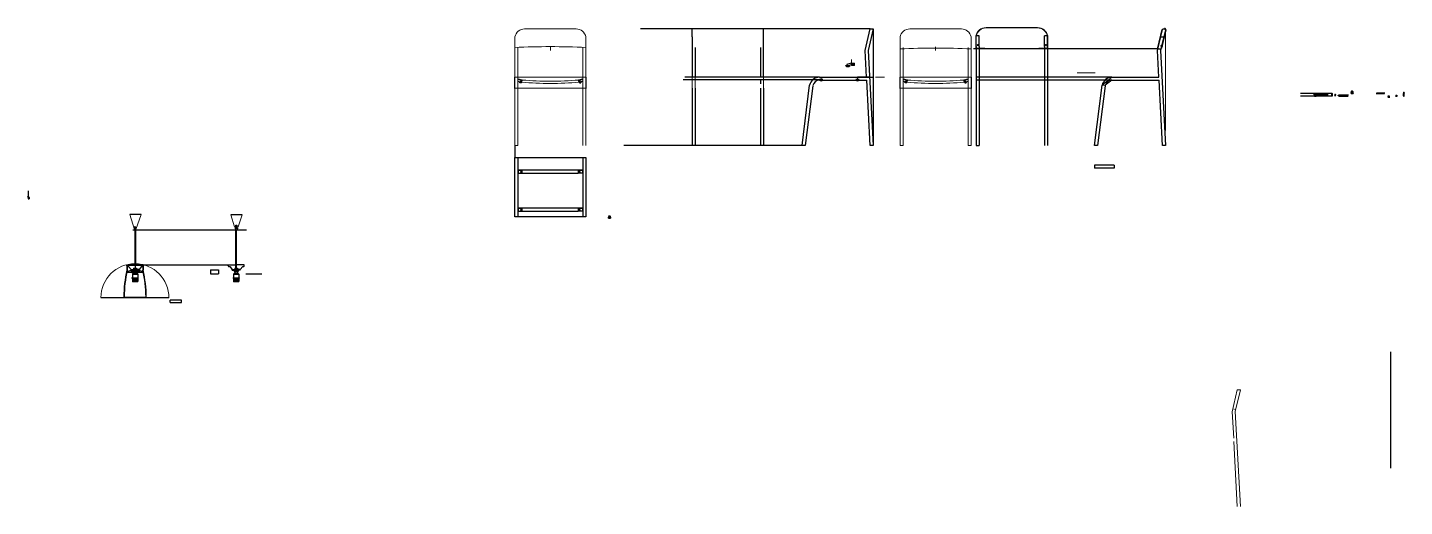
# Model space of a CAD drawing. Header units: millimetres. Extents: x -494 to 3469, y 484 to 2917.
# Drawn here: x -494 to 415, y 1185 to 1501 of the extents above; entities that cross this region are included whole.
import ezdxf

# ---------------------------------------------------------------- set-up
doc = ezdxf.new("R2010")
doc.units = ezdxf.units.MM
for name, color, linetype, lineweight in [('A-ANNO-DIMS', 40, 'Continuous', 18), ('A-FURN', 8, 'Continuous', 18), ('CONTORNO', 4, 'Continuous', 25)]:
    doc.layers.add(name, color=color, linetype=linetype, lineweight=lineweight)
for name, color, linetype in [('giunzioni', 3, 'Continuous'), ('Layer1', 250, 'Continuous'), ('sezione', 6, 'Continuous')]:
    doc.layers.add(name, color=color, linetype=linetype)
doc.layers.add('VITI', color=2, linetype='Continuous', transparency=0.2)

msp = doc.modelspace()

# ---------------------------------------------------------------- linework, layer by layer
for p, q in [((-53.31, 1488.14), (-53.31, 1468.37)), ((-10.31, 1488.14), (-10.31, 1468.37)), ((-10.31, 1486.07), (-10.31, 1468.37)), ((29.82, 1466.63), (-61.4, 1466.63)), ((28.77, 1468.37), (-60.2, 1468.37)), ((28.77, 1466.37), (29.01, 1466.37)), ((30.63, 1466.37), (53.06, 1466.37)), ((54.68, 1466.37), (59.9, 1466.37)), ((221.94, 1466.37), (253.07, 1466.37)), ((-55.31, 1461.06), (-55.31, 1423.37)), ((-53.31, 1461.06), (-53.31, 1423.37)), ((-10.31, 1461.06), (-10.31, 1423.37)), ((-8.31, 1461.06), (-8.31, 1423.37)), ((367.27, 1457.75), (346.41, 1457.75)), ((367.31, 1457.63), (346.45, 1457.63)), ((367.31, 1455.97), (346.45, 1455.97)), ((366.96, 1457.63), (366.96, 1457.75)), ((367.09, 1457.75), (367.68, 1457.75)), ((367.09, 1456.04), (367.09, 1457.63)), ((367.09, 1456.21), (367.53, 1456.26)), ((367.09, 1456.12), (367.54, 1456.17)), ((367.09, 1456.04), (367.54, 1456.04)), ((367.14, 1457.63), (367.14, 1457.75)), ((367.31, 1457.63), (367.68, 1457.63)), ((367.5, 1457.63), (367.5, 1457.75)), ((367.54, 1456.04), (367.54, 1457.63)), ((367.68, 1457.63), (367.68, 1457.75)), ((414.43, 1457.63), (414.43, 1457.75)), ((414.57, 1457.75), (414.43, 1457.75)), ((414.79, 1457.63), (414.43, 1457.63)), ((414.57, 1457.75), (415.16, 1457.75)), ((414.57, 1456.04), (414.57, 1457.63)), ((414.57, 1457.48), (415.01, 1457.53)), ((414.57, 1457.39), (415.01, 1457.44)), ((414.57, 1457.31), (415.01, 1457.36)), ((414.57, 1457.22), (415.01, 1457.27)), ((414.57, 1457.14), (415.01, 1457.19)), ((414.57, 1457.05), (415.01, 1457.1)), ((414.57, 1456.97), (415.01, 1457.02)), ((414.57, 1456.88), (415.01, 1456.94)), ((414.57, 1456.8), (415.01, 1456.85)), ((414.57, 1456.71), (415.01, 1456.77)), ((414.57, 1456.63), (415.01, 1456.68)), ((414.57, 1456.54), (415.01, 1456.6)), ((414.57, 1456.46), (415.01, 1456.51)), ((414.57, 1456.38), (415.01, 1456.43)), ((414.57, 1456.29), (415.01, 1456.34)), ((414.57, 1456.21), (415.01, 1456.26)), ((414.57, 1456.21), (414.57, 1456.12)), ((414.57, 1456.12), (415.01, 1456.17)), ((414.57, 1456.12), (414.57, 1455.87)), ((414.57, 1456.04), (415.01, 1456.09)), ((414.57, 1455.95), (415.01, 1456)), ((414.57, 1455.87), (415.01, 1455.87)), ((414.61, 1457.63), (414.61, 1457.75)), ((414.79, 1457.63), (415.16, 1457.63)), ((414.98, 1457.63), (414.98, 1457.75)), ((415.01, 1455.87), (415.01, 1457.63)), ((415.16, 1457.63), (415.16, 1457.75)), ((-419.42, 1377.82), (-426.96, 1377.82)), ((-352.6, 1377.58), (-360.14, 1377.58)), ((-446.01, 1322.82), (-401.01, 1322.82)), ((406.09, 1210.12), (406.09, 1287.12))]:
    msp.add_line(p, q)
for points in [[(-55.31, 1495.06), (-55.31, 1468.37)], [(-8.31, 1468.37), (-8.31, 1495.06)], [(28.77, 1468.37), (59.79, 1468.37), (58.89, 1485.98), (62.19, 1500.37), (64.21, 1500.37), (60.86, 1486.01), (64.21, 1423.37), (62.2, 1423.37), (59.9, 1466.37)], [(257.24, 1499.76), (254.75, 1489.09)], [(254.71, 1488.93), (254.03, 1486.01), (257.38, 1423.37), (255.37, 1423.37), (253.07, 1466.37)], [(24.3, 1462.82), (19.21, 1423.37), (17.21, 1423.37), (22.23, 1463.06)], [(217.47, 1462.82), (212.38, 1423.37), (210.38, 1423.37), (215.4, 1463.06)]]:
    msp.add_lwpolyline(points)
msp.add_lwpolyline([(221.94, 1468.37), (252.96, 1468.37), (252.05, 1485.98), (255.27, 1499.98, -0.349616), (255.75, 1500.37), (256.75, 1500.37)], format="xyb")
msp.add_lwpolyline([(-172.54, 1376.29), (-172.54, 1415.29), (-125.54, 1415.29), (-125.54, 1376.29)], close=True)
for centre, radius, start, end in [((256.75, 1499.87), 0.718, 346.8609, 90), ((256.75, 1499.87), 0.5, 346.8609, 90), ((28.85, 1461.59), 6.78, 90.65988, 167.50694), ((28.73, 1461.83), 4.55, 89.5688, 167.3272), ((222.02, 1461.59), 6.78, 90.65988, 167.50694), ((221.9, 1461.83), 4.55, 89.5688, 167.3272)]:
    msp.add_arc(centre, radius, start, end)
at = {"layer": 'A-ANNO-DIMS'}
for p, q in [((-166.07, 1500.37), (-149.04, 1500.37)), ((88.41, 1500.37), (105.43, 1500.37)), ((257.38, 1500.37), (257.38, 1433.29)), ((-170.54, 1488.14), (-170.54, 1468.37)), ((-149.04, 1485.98), (-149.04, 1488.58)), ((-127.54, 1488.14), (-127.54, 1468.37)), ((-127.54, 1486.07), (-127.54, 1468.37)), ((83.93, 1488.14), (83.93, 1468.37)), ((105.43, 1485.98), (105.43, 1488.58)), ((126.93, 1488.14), (126.93, 1468.37)), ((126.93, 1486.07), (126.93, 1468.37)), ((45.91, 1476.11), (48.91, 1477.6)), ((48.91, 1476.11), (45.91, 1476.11)), ((48.91, 1477.6), (46.8, 1477.03)), ((48.91, 1476.11), (46.8, 1475.55)), ((48.91, 1477.6), (48.91, 1476.11)), ((48.91, 1477.6), (49.91, 1477.6)), ((49.91, 1477.6), (49.91, 1480.18)), ((49.91, 1477.6), (51.91, 1477.6)), ((49.91, 1477.6), (49.91, 1476.11)), ((49.91, 1476.11), (51.91, 1477.6)), ((49.91, 1477.6), (51.91, 1476.11)), ((50.91, 1476.86), (49.91, 1476.86)), ((49.91, 1476.86), (50.01, 1476.86)), ((49.91, 1476.11), (51.91, 1476.11)), ((50.91, 1476.86), (50.91, 1477.6)), ((51.91, 1476.86), (50.91, 1476.86)), ((50.91, 1476.11), (50.91, 1476.86)), ((51.81, 1476.86), (51.91, 1476.86)), ((51.91, 1477.6), (51.91, 1476.11)), ((-172.74, 1468.17), (-172.74, 1461.26)), ((-125.54, 1468.37), (-172.54, 1468.37)), ((-170.54, 1468.37), (-172.54, 1468.37)), ((-172.54, 1468.37), (-172.54, 1461.06)), ((-170.54, 1461.06), (-170.54, 1468.37)), ((-168.99, 1464.92), (-168.65, 1466.65)), ((-168.55, 1464.84), (-168.99, 1464.92)), ((-168.53, 1464.92), (-168.96, 1465.06)), ((-168.52, 1465), (-168.95, 1465.14)), ((-168.5, 1465.09), (-168.93, 1465.22)), ((-168.48, 1465.17), (-168.91, 1465.31)), ((-168.47, 1465.25), (-168.9, 1465.39)), ((-168.45, 1465.33), (-168.88, 1465.47)), ((-168.43, 1465.42), (-168.86, 1465.56)), ((-168.42, 1465.5), (-168.85, 1465.64)), ((-168.4, 1465.58), (-168.83, 1465.72)), ((-168.38, 1465.67), (-168.81, 1465.8)), ((-168.37, 1465.75), (-168.8, 1465.89)), ((-168.79, 1466.68), (-168.76, 1466.8)), ((-168.43, 1466.61), (-168.79, 1466.68)), ((-168.35, 1465.83), (-168.78, 1465.97)), ((-168.34, 1465.92), (-168.77, 1466.05)), ((-168.18, 1466.69), (-168.76, 1466.8)), ((-168.32, 1466), (-168.75, 1466.14)), ((-168.3, 1466.08), (-168.73, 1466.22)), ((-168.29, 1466.16), (-168.72, 1466.3)), ((-168.27, 1466.25), (-168.7, 1466.39)), ((-168.25, 1466.33), (-168.68, 1466.47)), ((-168.24, 1466.41), (-168.67, 1466.55)), ((-168.61, 1466.64), (-168.59, 1466.77)), ((-168.5, 1465.09), (-168.55, 1464.84)), ((-168.52, 1465.01), (-168.21, 1466.56)), ((-168.48, 1465.17), (-168.5, 1465.09)), ((-168.43, 1466.61), (-168.08, 1466.54)), ((-168.25, 1466.57), (-168.23, 1466.7)), ((-168.18, 1466.69), (-168.05, 1466.66)), ((-168.08, 1466.54), (-168.05, 1466.66)), ((-129.91, 1466.69), (-130.03, 1466.66)), ((-130.01, 1466.54), (-130.03, 1466.66)), ((-129.66, 1466.61), (-130.01, 1466.54)), ((-129.91, 1466.69), (-129.32, 1466.8)), ((-129.57, 1465.01), (-129.88, 1466.56)), ((-129.83, 1466.57), (-129.86, 1466.7)), ((-129.85, 1466.41), (-129.42, 1466.55)), ((-129.83, 1466.33), (-129.4, 1466.47)), ((-129.82, 1466.25), (-129.39, 1466.39)), ((-129.8, 1466.16), (-129.37, 1466.3)), ((-129.79, 1466.08), (-129.36, 1466.22)), ((-129.77, 1466), (-129.34, 1466.14)), ((-129.75, 1465.92), (-129.32, 1466.05)), ((-129.74, 1465.83), (-129.31, 1465.97)), ((-129.72, 1465.75), (-129.29, 1465.89)), ((-129.7, 1465.67), (-129.27, 1465.8)), ((-129.69, 1465.58), (-129.26, 1465.72)), ((-129.67, 1465.5), (-129.24, 1465.64)), ((-129.66, 1466.61), (-129.3, 1466.68)), ((-129.65, 1465.42), (-129.22, 1465.56)), ((-129.64, 1465.33), (-129.21, 1465.47)), ((-129.62, 1465.25), (-129.19, 1465.39)), ((-129.6, 1465.17), (-129.17, 1465.31)), ((-129.6, 1465.17), (-129.59, 1465.09)), ((-129.59, 1465.09), (-129.16, 1465.22)), ((-129.59, 1465.09), (-129.54, 1464.84)), ((-129.57, 1465), (-129.14, 1465.14)), ((-129.55, 1464.92), (-129.12, 1465.06)), ((-129.54, 1464.84), (-129.1, 1464.92)), ((-129.48, 1466.64), (-129.5, 1466.77)), ((-129.1, 1464.92), (-129.44, 1466.65)), ((-129.3, 1466.68), (-129.32, 1466.8)), ((-125.54, 1468.37), (-127.54, 1468.37)), ((-127.54, 1468.37), (-127.54, 1461.06)), ((-125.54, 1461.06), (-125.54, 1468.37)), ((-125.34, 1468.17), (-125.34, 1461.26)), ((-55.31, 1468.37), (-55.31, 1461.06)), ((-53.31, 1461.06), (-53.31, 1468.37)), ((-8.31, 1461.06), (-8.31, 1468.37)), ((28.92, 1466.63), (28.92, 1467.37)), ((28.92, 1466.63), (30.72, 1466.63)), ((29.82, 1468.37), (29.82, 1466.89)), ((30.72, 1466.63), (30.72, 1467.37)), ((52.97, 1466.63), (52.97, 1467.37)), ((59.79, 1468.37), (53.87, 1468.37)), ((53.87, 1468.37), (53.87, 1466.89)), ((53.87, 1466.8), (53.87, 1465.89)), ((54.77, 1466.63), (54.77, 1467.37)), ((71.69, 1468.37), (65.69, 1468.37)), ((81.73, 1468.17), (81.73, 1461.26)), ((128.93, 1468.37), (81.93, 1468.37)), ((83.93, 1468.37), (81.93, 1468.37)), ((81.93, 1468.37), (81.93, 1461.06)), ((83.93, 1461.06), (83.93, 1468.37)), ((85.49, 1464.92), (85.83, 1466.65)), ((85.93, 1464.84), (85.49, 1464.92)), ((85.94, 1464.92), (85.51, 1465.06)), ((85.96, 1465), (85.53, 1465.14)), ((85.98, 1465.09), (85.55, 1465.22)), ((85.99, 1465.17), (85.56, 1465.31)), ((86.01, 1465.25), (85.58, 1465.39)), ((86.03, 1465.33), (85.6, 1465.47)), ((86.04, 1465.42), (85.61, 1465.56)), ((86.06, 1465.5), (85.63, 1465.64)), ((86.08, 1465.58), (85.65, 1465.72)), ((86.09, 1465.67), (85.66, 1465.8)), ((86.11, 1465.75), (85.68, 1465.89)), ((85.69, 1466.68), (85.71, 1466.8)), ((86.05, 1466.61), (85.69, 1466.68)), ((86.13, 1465.83), (85.7, 1465.97)), ((86.3, 1466.69), (85.71, 1466.8)), ((86.14, 1465.92), (85.71, 1466.05)), ((86.16, 1466), (85.73, 1466.14)), ((86.18, 1466.08), (85.75, 1466.22)), ((86.19, 1466.16), (85.76, 1466.3)), ((86.21, 1466.25), (85.78, 1466.39)), ((86.22, 1466.33), (85.8, 1466.47)), ((86.24, 1466.41), (85.81, 1466.55)), ((85.87, 1466.64), (85.89, 1466.77)), ((85.98, 1465.09), (85.93, 1464.84)), ((85.96, 1465.01), (86.27, 1466.56)), ((85.99, 1465.17), (85.98, 1465.09)), ((86.05, 1466.61), (86.4, 1466.54)), ((86.22, 1466.57), (86.25, 1466.7)), ((86.3, 1466.69), (86.42, 1466.66)), ((86.4, 1466.54), (86.42, 1466.66)), ((124.57, 1466.69), (124.44, 1466.66)), ((124.47, 1466.54), (124.44, 1466.66)), ((124.82, 1466.61), (124.47, 1466.54)), ((124.57, 1466.69), (125.15, 1466.8)), ((124.91, 1465.01), (124.6, 1466.56)), ((124.64, 1466.57), (124.62, 1466.7)), ((124.63, 1466.41), (125.06, 1466.55)), ((124.64, 1466.33), (125.07, 1466.47)), ((124.66, 1466.25), (125.09, 1466.39)), ((124.68, 1466.16), (125.11, 1466.3)), ((124.69, 1466.08), (125.12, 1466.22)), ((124.71, 1466), (125.14, 1466.14)), ((124.73, 1465.92), (125.16, 1466.05)), ((124.74, 1465.83), (125.17, 1465.97)), ((124.76, 1465.75), (125.19, 1465.89)), ((124.78, 1465.67), (125.2, 1465.8)), ((124.79, 1465.58), (125.22, 1465.72)), ((124.81, 1465.5), (125.24, 1465.64)), ((124.82, 1466.61), (125.18, 1466.68)), ((124.82, 1465.42), (125.25, 1465.56)), ((124.84, 1465.33), (125.27, 1465.47)), ((124.86, 1465.25), (125.29, 1465.39)), ((124.87, 1465.17), (125.3, 1465.31)), ((124.87, 1465.17), (124.89, 1465.09)), ((124.89, 1465.09), (125.32, 1465.22)), ((124.89, 1465.09), (124.94, 1464.84)), ((124.91, 1465), (125.34, 1465.14)), ((124.92, 1464.92), (125.35, 1465.06)), ((124.94, 1464.84), (125.38, 1464.92)), ((125, 1466.64), (124.98, 1466.77)), ((125.38, 1464.92), (125.04, 1466.65)), ((125.18, 1466.68), (125.15, 1466.8)), ((128.93, 1468.37), (126.93, 1468.37)), ((126.93, 1468.37), (126.93, 1461.06)), ((128.93, 1461.06), (128.93, 1468.37)), ((129.13, 1468.17), (129.13, 1461.26)), ((198.88, 1471.35), (210.88, 1471.35)), ((215.4, 1463.06), (221.94, 1468.37)), ((217.53, 1463.06), (221.87, 1466.37)), ((-172.54, 1461.06), (-172.54, 1423.37)), ((-125.54, 1461.06), (-172.54, 1461.06)), ((-172.54, 1461.06), (-170.54, 1461.06)), ((-170.54, 1461.06), (-170.54, 1423.37)), ((-127.54, 1461.06), (-127.54, 1423.37)), ((-127.54, 1461.06), (-125.54, 1461.06)), ((-125.54, 1461.06), (-125.54, 1423.37)), ((81.93, 1461.06), (81.93, 1423.37)), ((128.93, 1461.06), (81.93, 1461.06)), ((81.93, 1461.06), (83.93, 1461.06)), ((83.93, 1461.06), (83.93, 1423.37)), ((126.93, 1461.06), (126.93, 1423.37)), ((126.93, 1461.06), (128.93, 1461.06)), ((128.93, 1461.06), (128.93, 1423.37)), ((215.4, 1463.06), (217.53, 1463.06)), ((366.65, 1456.22), (366.73, 1456.27)), ((366.65, 1456.22), (366.75, 1456.21)), ((366.96, 1456.31), (366.73, 1456.27)), ((366.95, 1456.24), (366.75, 1456.21)), ((367.05, 1456.29), (366.95, 1456.24)), ((367.05, 1456.29), (366.96, 1456.31)), ((-170.54, 1423.37), (-172.54, 1423.37)), ((83.93, 1423.37), (81.93, 1423.37)), ((126.93, 1423.37), (128.93, 1423.37))]:
    msp.add_line(p, q, dxfattribs=at)
for points in [[(172.79, 1500.99), (138.74, 1500.99)], [(-172.54, 1495.06), (-172.54, 1468.37)], [(-132.01, 1500.37), (-166.07, 1500.37)], [(-125.54, 1468.37), (-125.54, 1495.06)], [(81.93, 1495.06), (81.93, 1468.37)], [(122.46, 1500.37), (88.41, 1500.37)], [(128.93, 1468.37), (128.93, 1495.06)], [(132.04, 1495.68), (132.04, 1488.67)], [(132.27, 1495.68), (132.27, 1488.67)], [(179.27, 1488.67), (179.27, 1495.68)]]:
    msp.add_lwpolyline(points, dxfattribs=at)
for points in [[(415.16, 1458.15), (414.98, 1458.47), (414.61, 1458.47), (414.43, 1458.15), (414.61, 1457.84), (414.98, 1457.84)], [(-168.78, 1405.9), (-168.6, 1406.22), (-168.23, 1406.22), (-168.05, 1405.9), (-168.23, 1405.59), (-168.6, 1405.59)], [(-129.31, 1405.9), (-129.49, 1406.22), (-129.85, 1406.22), (-130.03, 1405.9), (-129.85, 1405.59), (-129.49, 1405.59)], [(-168.78, 1380.9), (-168.6, 1381.22), (-168.23, 1381.22), (-168.05, 1380.9), (-168.23, 1380.59), (-168.6, 1380.59)], [(-129.31, 1380.9), (-129.49, 1381.22), (-129.85, 1381.22), (-130.03, 1380.9), (-129.85, 1380.59), (-129.49, 1380.59)]]:
    msp.add_lwpolyline(points, close=True, dxfattribs=at)
for centre, radius, start, end in [((138.9, 1494.2), 7.02, 91.34286, 167.40237), ((138.9, 1494.2), 6.79, 91.34286, 167.40237), ((172.63, 1494.2), 6.79, 12.59763, 88.65714), ((172.63, 1494.2), 7.02, 12.59763, 88.65714), ((-165.91, 1493.58), 6.79, 91.34286, 167.40237), ((-132.17, 1493.58), 6.79, 12.59763, 88.65714), ((88.56, 1493.58), 6.79, 91.34286, 167.40237), ((122.3, 1493.58), 6.79, 12.59763, 88.65714), ((-149.04, 963.28), 525.31, 87.43597, 92.56403), ((105.43, 962.32), 525.31, 87.43597, 92.56403), ((155.77, 2022.42), 535.22, 267.45978, 272.54022), ((47.41, 1476.86), 1.67, 206.31164, 26.31164), ((-172.46, 1468.09), 0.293, 106.16635, 163.83365), ((-166.2, 1477.81), 11.3, 248.46622, 262.62815), ((-167.16, 1473.43), 8.36, 247.64043, 257.77725), ((-167.16, 1473.43), 8.36, 260.91254, 264.00171), ((-149.04, 1674.85), 210.6, 264.82603, 270), ((-149.04, 1674.85), 210.55, 264.82603, 270), ((-149.04, 1667.7), 201.95, 264.71495, 270), ((-149.04, 1667.7), 202, 264.71495, 270), ((-149.04, 1667.7), 201.95, 270, 275.28505), ((-149.04, 1667.7), 202, 270, 275.28505), ((-149.04, 1674.85), 210.55, 270, 275.17397), ((-149.04, 1674.85), 210.6, 270, 275.17397), ((-131.89, 1477.81), 11.3, 277.37185, 291.53378), ((-130.93, 1473.43), 8.36, 275.99829, 279.08746), ((-130.93, 1473.43), 8.36, 282.22275, 292.35957), ((-125.63, 1468.09), 0.293, 16.16635, 73.83365), ((29.82, 1466.46), 0.916, 10.85581, 169.18212), ((29.82, 1466.8), 0.916, 190.90855, 349.1336), ((29.82, 1466.46), 0.816, 12.16216, 167.83784), ((29.82, 1466.8), 0.816, 192.16216, 347.83784), ((53.87, 1466.46), 0.916, 10.85581, 169.18212), ((53.87, 1466.8), 0.916, 190.90855, 349.1336), ((53.87, 1466.46), 0.816, 12.16216, 167.83784), ((53.87, 1466.8), 0.816, 192.16216, 347.83784), ((82.02, 1468.09), 0.293, 106.16635, 163.83365), ((88.28, 1477.81), 11.3, 248.46622, 262.62815), ((87.32, 1473.43), 8.36, 247.64043, 257.77725), ((87.32, 1473.43), 8.36, 260.91254, 264.00171), ((105.43, 1674.85), 210.6, 264.82603, 270), ((105.43, 1674.85), 210.55, 264.82603, 270), ((105.43, 1667.7), 201.95, 264.71495, 270), ((105.43, 1667.7), 202, 264.71495, 270), ((105.43, 1667.7), 201.95, 270, 275.28505), ((105.43, 1667.7), 202, 270, 275.28505), ((105.43, 1674.85), 210.55, 270, 275.17397), ((105.43, 1674.85), 210.6, 270, 275.17397), ((122.59, 1477.81), 11.3, 277.37185, 291.53378), ((123.55, 1473.43), 8.36, 275.99829, 279.08746), ((123.55, 1473.43), 8.36, 282.22275, 292.35957), ((128.85, 1468.09), 0.293, 16.16635, 73.83365), ((-172.46, 1461.34), 0.293, 196.16635, 253.83365), ((-125.63, 1461.34), 0.293, 286.16635, 343.83365), ((82.02, 1461.34), 0.293, 196.16635, 253.83365), ((128.85, 1461.34), 0.293, 286.16635, 343.83365)]:
    msp.add_arc(centre, radius, start, end, dxfattribs=at)
at = {"layer": 'A-FURN'}
for p, q in [((28.77, 1466.37), (29.01, 1466.37)), ((30.63, 1466.37), (53.06, 1466.37)), ((54.68, 1466.37), (59.9, 1466.37)), ((221.94, 1466.37), (253.07, 1466.37)), ((-426.96, 1377.82), (-423.86, 1367.84)), ((-422.82, 1367.84), (-419.42, 1377.82)), ((-360.14, 1377.58), (-357.66, 1369.6)), ((-355.32, 1369.6), (-352.6, 1377.58)), ((301.43, 1247.49), (304.73, 1261.88)), ((306.76, 1261.88), (303.4, 1247.51)), ((304.73, 1261.88), (306.76, 1261.88)), ((301.43, 1247.49), (302.34, 1229.88)), ((301.83, 1249.26), (303.72, 1248.86)), ((303.4, 1247.51), (306.76, 1184.88)), ((302.44, 1227.88), (304.74, 1184.88))]:
    msp.add_line(p, q, dxfattribs=at)
msp.add_arc((-423.51, 1322.74), 22.5, 359.78822, 179.78822, dxfattribs=at)
at = {"layer": 'CONTORNO'}
for p, q in [((138.73, 1501.21), (172.8, 1501.21)), ((62.19, 1500.37), (64.21, 1500.37)), ((134.27, 1495.68), (132.27, 1495.68)), ((134.27, 1488.67), (134.27, 1495.68)), ((179.27, 1495.68), (177.27, 1495.68)), ((177.27, 1488.67), (177.27, 1495.68)), ((179.27, 1487.72), (179.27, 1495.68)), ((179.49, 1487.72), (179.49, 1495.68)), ((252.26, 1487.82), (255.05, 1500.03)), ((254.14, 1495.06), (256.14, 1495.06)), ((257.45, 1499.71), (254.62, 1487.59)), ((255.75, 1500.37), (256.75, 1500.37)), ((252.74, 1487.2), (130.37, 1487.2)), ((132.04, 1488.67), (132.04, 1487.72)), ((132.27, 1488.67), (132.27, 1423.37)), ((133.24, 1489.7), (133.09, 1489.7)), ((133.09, 1489.7), (133.09, 1489.65)), ((133.17, 1489.65), (133.09, 1489.65)), ((133.24, 1489.65), (133.17, 1489.65)), ((133.24, 1489.85), (133.24, 1489.7)), ((133.24, 1489.85), (133.29, 1489.85)), ((133.24, 1489.57), (133.24, 1489.65)), ((133.24, 1489.65), (133.24, 1489.5)), ((133.24, 1489.5), (133.29, 1489.5)), ((133.29, 1489.85), (133.29, 1489.7)), ((133.29, 1489.7), (133.44, 1489.7)), ((133.29, 1489.65), (133.29, 1489.5)), ((133.29, 1489.65), (133.44, 1489.65)), ((133.44, 1489.7), (133.44, 1489.65)), ((134.27, 1488.67), (134.27, 1423.37)), ((177.27, 1488.67), (177.27, 1423.37)), ((178.24, 1489.7), (178.09, 1489.7)), ((178.09, 1489.7), (178.09, 1489.65)), ((178.17, 1489.65), (178.09, 1489.65)), ((178.24, 1489.65), (178.17, 1489.65)), ((178.24, 1489.85), (178.24, 1489.7)), ((178.24, 1489.85), (178.29, 1489.85)), ((178.24, 1489.57), (178.24, 1489.65)), ((178.24, 1489.65), (178.24, 1489.5)), ((178.24, 1489.5), (178.29, 1489.5)), ((178.29, 1489.85), (178.29, 1489.7)), ((178.29, 1489.7), (178.44, 1489.7)), ((178.29, 1489.65), (178.29, 1489.5)), ((178.29, 1489.65), (178.44, 1489.65)), ((178.44, 1489.7), (178.44, 1489.65)), ((179.27, 1487.72), (179.27, 1423.37)), ((252.74, 1487.2), (254.14, 1487.2)), ((254.35, 1489.18), (254.19, 1489.14)), ((254.31, 1489.02), (254.19, 1489.14)), ((254.92, 1488.88), (254.31, 1489.02)), ((254.96, 1489.04), (254.35, 1489.18)), ((254.96, 1489.04), (254.35, 1489.18)), ((254.44, 1489.19), (254.44, 1488.97)), ((254.51, 1489.17), (254.51, 1488.95)), ((254.57, 1489.16), (254.57, 1488.94)), ((254.64, 1489.14), (254.64, 1488.92)), ((254.71, 1489.13), (254.71, 1488.9)), ((254.77, 1489.11), (254.77, 1488.89)), ((254.84, 1489.1), (254.84, 1488.87)), ((254.92, 1488.88), (254.87, 1488.66)), ((254.87, 1488.66), (254.98, 1488.64)), ((254.94, 1488.96), (254.92, 1488.88)), ((254.94, 1488.96), (254.96, 1489.04)), ((254.96, 1489.04), (255.01, 1489.26)), ((255.01, 1489.26), (255.07, 1489.25)), ((255.12, 1489.23), (255.07, 1489.25)), ((255.26, 1488.94), (255.23, 1488.83)), ((-168.07, 1465.22), (-167.72, 1466.51)), ((-168.03, 1465.16), (-167.66, 1466.55)), ((-130.06, 1465.16), (-130.43, 1466.55)), ((-130.02, 1465.22), (-130.36, 1466.51)), ((29.82, 1468.37), (61.8, 1468.37)), ((29.82, 1468.37), (64.21, 1468.37)), ((86.41, 1465.22), (86.75, 1466.51)), ((86.45, 1465.16), (86.82, 1466.55)), ((124.42, 1465.16), (124.05, 1466.55)), ((124.46, 1465.22), (124.11, 1466.51)), ((221.94, 1468.37), (132.27, 1468.37)), ((221.87, 1466.37), (132.27, 1466.37)), ((364.73, 1457.02), (354.99, 1457.02)), ((364.73, 1456.65), (355.33, 1456.65)), ((364.71, 1456.88), (355.34, 1456.88)), ((364.77, 1455.96), (355.46, 1455.96)), ((364.7, 1456.79), (355.67, 1456.79)), ((364.71, 1457.57), (355.7, 1457.57)), ((369.12, 1456.63), (369.12, 1456.77)), ((369.35, 1456.63), (369.12, 1456.63)), ((369.35, 1456.63), (369.35, 1455.94)), ((369.43, 1456.63), (369.35, 1456.63)), ((369.35, 1455.94), (369.43, 1455.94)), ((369.37, 1457.02), (369.74, 1457.02)), ((369.43, 1455.94), (369.43, 1456.63)), ((369.43, 1456.63), (369.51, 1456.63)), ((369.51, 1456.63), (369.74, 1456.63)), ((369.74, 1456.63), (369.74, 1456.82)), ((379.87, 1457.62), (379.87, 1458.15)), ((379.87, 1458.15), (380.53, 1458.15)), ((379.87, 1457.62), (381.18, 1457.62)), ((379.95, 1458.99), (380.53, 1458.99)), ((379.95, 1458.71), (380.53, 1458.71)), ((379.95, 1458.55), (380.53, 1458.55)), ((380.05, 1459.15), (380.05, 1459.07)), ((380.05, 1459.15), (381.01, 1459.15)), ((380.05, 1458.99), (380.05, 1459.07)), ((380.05, 1458.83), (380.05, 1458.71)), ((380.05, 1458.83), (380.53, 1458.83)), ((380.05, 1458.15), (380.05, 1458.39)), ((380.05, 1458.39), (380.53, 1458.39)), ((380.53, 1457.62), (380.53, 1459.62)), ((380.53, 1458.99), (381.1, 1458.99)), ((381.01, 1458.83), (380.53, 1458.83)), ((380.53, 1458.71), (381.1, 1458.71)), ((380.53, 1458.55), (381.1, 1458.55)), ((380.53, 1458.39), (381.01, 1458.39)), ((380.53, 1458.15), (381.18, 1458.15)), ((381.01, 1459.15), (381.01, 1459.07)), ((381.01, 1458.99), (381.01, 1459.07)), ((381.01, 1458.83), (381.01, 1458.71)), ((381.01, 1458.39), (381.01, 1458.15)), ((381.18, 1458.15), (381.18, 1457.62)), ((404.09, 1455.72), (404.09, 1455.68)), ((404.09, 1455.62), (404.09, 1455.68)), ((404.32, 1455.62), (404.09, 1455.62)), ((404.29, 1455.48), (404.51, 1455.54)), ((404.29, 1455.41), (404.51, 1455.47)), ((404.29, 1455.35), (404.51, 1455.4)), ((404.32, 1455.62), (404.32, 1454.99)), ((404.4, 1455.62), (404.32, 1455.62)), ((404.32, 1455.62), (404.32, 1454.99)), ((404.34, 1455.93), (404.46, 1455.93)), ((404.4, 1455.62), (404.48, 1455.62)), ((404.48, 1455.62), (404.71, 1455.62)), ((404.48, 1455.62), (404.48, 1454.99)), ((404.71, 1455.62), (404.71, 1455.72)), ((404.74, 1455.72), (404.74, 1455.68)), ((404.74, 1455.62), (404.74, 1455.68)), ((404.96, 1455.62), (404.74, 1455.62)), ((404.94, 1455.48), (405.15, 1455.54)), ((404.94, 1455.41), (405.15, 1455.47)), ((404.94, 1455.35), (405.15, 1455.4)), ((404.96, 1455.62), (404.96, 1454.99)), ((405.05, 1455.62), (404.96, 1455.62)), ((404.96, 1455.62), (404.96, 1454.99)), ((404.99, 1455.93), (405.11, 1455.93)), ((405.05, 1455.62), (405.13, 1455.62)), ((405.13, 1455.62), (405.36, 1455.62)), ((405.13, 1455.62), (405.13, 1454.99)), ((405.36, 1455.62), (405.36, 1455.72)), ((404.29, 1455.28), (404.51, 1455.33)), ((404.29, 1455.21), (404.51, 1455.26)), ((404.29, 1455.14), (404.51, 1455.19)), ((404.29, 1455.07), (404.51, 1455.13)), ((404.32, 1454.99), (404.4, 1454.84)), ((404.48, 1454.99), (404.4, 1454.84)), ((404.94, 1455.28), (405.15, 1455.33)), ((404.94, 1455.21), (405.15, 1455.26)), ((404.94, 1455.14), (405.15, 1455.19)), ((404.94, 1455.07), (405.15, 1455.13)), ((404.96, 1454.99), (405.05, 1454.84)), ((405.13, 1454.99), (405.05, 1454.84)), ((-172.54, 1423.37), (-172.54, 1415.29)), ((132.27, 1423.37), (134.27, 1423.37)), ((-170.54, 1415.29), (-170.54, 1409.96)), ((223.4, 1410.36), (210.38, 1410.36)), ((210.38, 1410.36), (210.38, 1408.36)), ((223.4, 1410.36), (223.4, 1408.36)), ((-167.39, 1406.95), (-170.34, 1406.95)), ((-170.34, 1404.95), (-167.39, 1404.95)), ((-130.69, 1406.95), (-167.39, 1406.95)), ((-167.39, 1404.95), (-130.69, 1404.95)), ((-130.69, 1406.95), (-127.74, 1406.95)), ((-127.74, 1404.95), (-130.69, 1404.95)), ((223.4, 1408.36), (210.38, 1408.36)), ((-493.77, 1389.49), (-493.77, 1393.39)), ((-493.69, 1389.49), (-493.69, 1393.39)), ((-494.43, 1389.51), (-494.43, 1389.31)), ((-494.43, 1389.31), (-494.23, 1389.31)), ((-494.23, 1389.31), (-494.23, 1389.19)), ((-494.04, 1388.48), (-494.04, 1388.53)), ((-494.04, 1388.53), (-493.45, 1388.53)), ((-493.99, 1388.48), (-494.04, 1388.48)), ((-494.02, 1388.42), (-493.41, 1388.45)), ((-494.02, 1388.37), (-493.41, 1388.4)), ((-494.02, 1388.33), (-493.41, 1388.35)), ((-494.02, 1388.28), (-493.41, 1388.3)), ((-494.02, 1388.23), (-493.41, 1388.26)), ((-494.02, 1388.18), (-493.41, 1388.21)), ((-493.89, 1389.01), (-493.99, 1388.91)), ((-493.99, 1388.91), (-493.99, 1388.13)), ((-493.99, 1388.91), (-493.45, 1388.91)), ((-493.99, 1388.48), (-493.45, 1388.48)), ((-493.99, 1388.13), (-493.45, 1388.13)), ((-493.72, 1389.3), (-493.92, 1389.3)), ((-493.92, 1389.3), (-493.92, 1389.17)), ((-493.92, 1389.17), (-493.52, 1389.17)), ((-493.92, 1389.17), (-493.89, 1389.17)), ((-493.92, 1389.17), (-493.89, 1389.17)), ((-493.89, 1389.01), (-493.55, 1389.01)), ((-493.89, 1389.01), (-493.72, 1389.01)), ((-493.86, 1389.49), (-493.6, 1389.49)), ((-493.86, 1389.49), (-493.86, 1389.3)), ((-493.86, 1389.49), (-493.73, 1389.49)), ((-493.86, 1389.3), (-493.58, 1389.3)), ((-493.86, 1389.3), (-493.72, 1389.3)), ((-493.86, 1389.17), (-493.86, 1389.01)), ((-493.72, 1389.3), (-493.52, 1389.3)), ((-493.6, 1389.49), (-493.58, 1389.49)), ((-493.58, 1389.49), (-493.58, 1389.3)), ((-493.58, 1389.17), (-493.58, 1389.01)), ((-493.55, 1389.01), (-493.45, 1388.91)), ((-493.52, 1389.3), (-493.52, 1389.17)), ((-493.45, 1388.91), (-493.45, 1388.13)), ((-493.4, 1388.53), (-493.45, 1388.53)), ((-493.45, 1388.48), (-493.4, 1388.48)), ((-493.4, 1388.48), (-493.4, 1388.53)), ((-167.39, 1381.95), (-170.34, 1381.95)), ((-170.34, 1379.95), (-167.39, 1379.95)), ((-130.69, 1381.95), (-167.39, 1381.95)), ((-167.39, 1379.95), (-130.69, 1379.95)), ((-130.69, 1381.95), (-127.54, 1381.95)), ((-127.74, 1379.95), (-130.69, 1379.95)), ((-110.68, 1375.35), (-110.68, 1375.88)), ((-110.68, 1375.88), (-110.02, 1375.88)), ((-110.68, 1375.35), (-109.37, 1375.35)), ((-110.6, 1376.72), (-110.02, 1376.72)), ((-110.6, 1376.44), (-110.02, 1376.44)), ((-110.6, 1376.28), (-110.02, 1376.28)), ((-110.5, 1376.88), (-110.5, 1376.8)), ((-110.5, 1376.88), (-109.55, 1376.88)), ((-110.5, 1376.72), (-110.5, 1376.8)), ((-110.5, 1376.56), (-110.5, 1376.44)), ((-110.5, 1376.56), (-110.02, 1376.56)), ((-110.5, 1375.88), (-110.5, 1376.13)), ((-110.5, 1376.13), (-110.02, 1376.13)), ((-110.02, 1376.72), (-109.45, 1376.72)), ((-109.55, 1376.56), (-110.02, 1376.56)), ((-110.02, 1376.44), (-109.45, 1376.44)), ((-110.02, 1376.28), (-109.45, 1376.28)), ((-110.02, 1376.13), (-109.55, 1376.13)), ((-110.02, 1375.88), (-109.37, 1375.88)), ((-109.55, 1376.88), (-109.55, 1376.8)), ((-109.55, 1376.72), (-109.55, 1376.8)), ((-109.55, 1376.56), (-109.55, 1376.44)), ((-109.55, 1376.13), (-109.55, 1375.88)), ((-109.37, 1375.88), (-109.37, 1375.35)), ((-424.86, 1367.6), (-349.71, 1367.6)), ((-423.86, 1367.84), (-422.82, 1367.84)), ((-423.63, 1369.34), (-423.13, 1369.34)), ((-423.63, 1369.34), (-423.63, 1345.24)), ((-423.63, 1367.84), (-423.38, 1367.84)), ((-423.38, 1367.84), (-423.38, 1370.07)), ((-423.13, 1369.34), (-423.13, 1345.23)), ((-357.66, 1369.6), (-355.32, 1369.6)), ((-357.04, 1368.6), (-357.35, 1368.6)), ((-357.35, 1368.6), (-357.04, 1367.6)), ((-357.04, 1368.6), (-356, 1368.6)), ((-356.99, 1369.48), (-356.08, 1369.51)), ((-356.99, 1369.38), (-356.08, 1369.42)), ((-356.99, 1369.29), (-356.08, 1369.32)), ((-356.99, 1369.19), (-356.08, 1369.22)), ((-356.99, 1369.09), (-356.08, 1369.12)), ((-356.99, 1368.99), (-356.08, 1369.03)), ((-356.99, 1368.89), (-356.08, 1368.93)), ((-356.99, 1368.8), (-356.08, 1368.83)), ((-356.99, 1368.7), (-356.08, 1368.73)), ((-356.18, 1369.6), (-356.93, 1369.6)), ((-356.93, 1368.6), (-356.93, 1369.6)), ((-356.93, 1369.6), (-356.56, 1369.6)), ((-356.81, 1368.6), (-356.93, 1368.6)), ((-356.81, 1342.19), (-356.81, 1367.6)), ((-356.81, 1367.6), (-356.56, 1367.6)), ((-356.56, 1367.6), (-356.56, 1366.5)), ((-356.31, 1342.19), (-356.31, 1367.6)), ((-356.18, 1368.6), (-356.18, 1369.6)), ((-355.66, 1368.6), (-356, 1368.6)), ((-355.66, 1368.6), (-356, 1367.6)), ((-424.52, 1339.08), (-425.17, 1338.4)), ((-425.17, 1338.4), (-425.17, 1333.37)), ((-425.17, 1338.4), (-421.64, 1338.4)), ((-423.41, 1340.97), (-424.71, 1340.97)), ((-424.71, 1340.97), (-424.71, 1340.14)), ((-424.71, 1340.14), (-422.11, 1340.14)), ((-424.71, 1340.14), (-424.52, 1340.14)), ((-424.71, 1340.14), (-424.52, 1340.14)), ((-424.52, 1339.08), (-422.29, 1339.08)), ((-424.52, 1339.08), (-423.41, 1339.08)), ((-424.34, 1342.19), (-422.6, 1342.19)), ((-424.34, 1342.19), (-424.34, 1340.97)), ((-424.34, 1342.19), (-423.47, 1342.19)), ((-424.34, 1340.97), (-422.47, 1340.97)), ((-424.34, 1340.97), (-423.41, 1340.97)), ((-424.34, 1340.14), (-424.34, 1339.08)), ((-423.41, 1340.97), (-422.11, 1340.97)), ((-422.6, 1342.19), (-422.47, 1342.19)), ((-422.47, 1342.19), (-422.47, 1340.97)), ((-422.47, 1340.14), (-422.47, 1339.08)), ((-422.29, 1339.08), (-421.64, 1338.4)), ((-422.11, 1340.97), (-422.11, 1340.14)), ((-421.64, 1338.4), (-421.64, 1333.37)), ((-357.67, 1339.08), (-358.32, 1338.4)), ((-358.32, 1338.4), (-358.32, 1333.37)), ((-358.32, 1338.4), (-354.79, 1338.4)), ((-356.56, 1340.97), (-357.86, 1340.97)), ((-357.86, 1340.97), (-357.86, 1340.14)), ((-357.86, 1340.14), (-355.26, 1340.14)), ((-357.86, 1340.14), (-357.67, 1340.14)), ((-357.86, 1340.14), (-357.67, 1340.14)), ((-357.67, 1339.08), (-355.44, 1339.08)), ((-357.67, 1339.08), (-356.56, 1339.08)), ((-357.49, 1342.19), (-355.75, 1342.19)), ((-357.49, 1342.19), (-357.49, 1340.97)), ((-357.49, 1342.19), (-356.62, 1342.19)), ((-357.49, 1340.97), (-355.62, 1340.97)), ((-357.49, 1340.97), (-356.56, 1340.97)), ((-357.49, 1340.14), (-357.49, 1339.08)), ((-356.56, 1340.97), (-355.26, 1340.97)), ((-355.75, 1342.19), (-355.62, 1342.19)), ((-355.62, 1342.19), (-355.62, 1340.97)), ((-355.62, 1340.14), (-355.62, 1339.08)), ((-355.44, 1339.08), (-354.79, 1338.4)), ((-355.26, 1340.97), (-355.26, 1340.14)), ((-354.79, 1338.4), (-354.79, 1333.37)), ((-350.22, 1338.64), (-346.69, 1338.64)), ((-346.69, 1338.64), (-343.16, 1338.64)), ((-343.16, 1338.64), (-339.62, 1338.64)), ((-425.5, 1335.6), (-425.5, 1335.92)), ((-425.5, 1335.92), (-421.64, 1335.92)), ((-425.17, 1335.6), (-425.5, 1335.6)), ((-425.35, 1335.25), (-421.39, 1335.42)), ((-425.35, 1334.93), (-421.39, 1335.11)), ((-425.35, 1334.62), (-421.39, 1334.8)), ((-425.35, 1334.3), (-421.39, 1334.48)), ((-425.35, 1333.99), (-421.39, 1334.17)), ((-425.35, 1333.67), (-421.39, 1333.85)), ((-425.17, 1335.6), (-421.64, 1335.6)), ((-425.17, 1333.37), (-421.64, 1333.37)), ((-421.32, 1335.92), (-421.64, 1335.92)), ((-421.64, 1335.6), (-421.32, 1335.6)), ((-421.32, 1335.6), (-421.32, 1335.92)), ((-358.65, 1335.6), (-358.65, 1335.92)), ((-358.65, 1335.92), (-354.79, 1335.92)), ((-358.32, 1335.6), (-358.65, 1335.6)), ((-358.5, 1335.25), (-354.54, 1335.42)), ((-358.5, 1334.93), (-354.54, 1335.11)), ((-358.5, 1334.62), (-354.54, 1334.8)), ((-358.5, 1334.3), (-354.54, 1334.48)), ((-358.5, 1333.99), (-354.54, 1334.17)), ((-358.5, 1333.67), (-354.54, 1333.85)), ((-358.32, 1335.6), (-354.79, 1335.6)), ((-358.32, 1333.37), (-354.79, 1333.37)), ((-354.46, 1335.92), (-354.79, 1335.92)), ((-354.79, 1335.6), (-354.46, 1335.6)), ((-354.46, 1335.6), (-354.46, 1335.92))]:
    msp.add_line(p, q, dxfattribs=at)
at = {"layer": 'CONTORNO', "color": 6}
for p, q in [((-428.73, 1343.79), (-428.73, 1344.49)), ((-428.73, 1344.49), (-423.41, 1344.49)), ((-428.38, 1343.44), (-427.67, 1343.44)), ((-427.67, 1343.44), (-426.03, 1341.34)), ((-426.03, 1340.99), (-426.03, 1341.34)), ((-426.03, 1341.34), (-423.41, 1341.34)), ((-426.03, 1340.99), (-423.41, 1340.99)), ((-424.71, 1340.97), (-423.41, 1340.97)), ((-418.08, 1344.49), (-423.41, 1344.49)), ((-420.78, 1341.34), (-423.41, 1341.34)), ((-420.78, 1340.99), (-423.41, 1340.99)), ((-420.78, 1340.99), (-423.41, 1340.99)), ((-419.14, 1343.44), (-420.78, 1341.34)), ((-420.78, 1340.99), (-420.78, 1341.34)), ((-419.14, 1343.44), (-418.45, 1343.44)), ((-418.08, 1343.79), (-418.08, 1344.49)), ((-361.88, 1343.79), (-361.88, 1344.49)), ((-361.88, 1344.49), (-356.56, 1344.49)), ((-361.53, 1343.44), (-360.82, 1343.44)), ((-360.82, 1343.44), (-359.18, 1341.34)), ((-359.18, 1340.99), (-359.18, 1341.34)), ((-359.18, 1341.34), (-356.56, 1341.34)), ((-359.18, 1340.99), (-356.56, 1340.99)), ((-357.86, 1340.97), (-356.56, 1340.97)), ((-351.23, 1344.49), (-356.56, 1344.49)), ((-353.93, 1341.34), (-356.56, 1341.34)), ((-353.93, 1340.99), (-356.56, 1340.99)), ((-353.93, 1340.99), (-356.56, 1340.99)), ((-352.29, 1343.44), (-353.93, 1341.34)), ((-353.93, 1340.99), (-353.93, 1341.34)), ((-352.29, 1343.44), (-351.6, 1343.44)), ((-351.23, 1343.79), (-351.23, 1344.49))]:
    msp.add_line(p, q, dxfattribs=at)
msp.add_lwpolyline([(-356.93, 1370.6), (-356.18, 1370.6), (-356.18, 1369.6), (-356.93, 1369.6)], close=True, dxfattribs=at)
at = {"layer": 'CONTORNO'}
for centre, radius in [((133.27, 1489.67), 0.307), ((178.27, 1489.67), 0.307), ((-493.72, 1389.38), 0.0496), ((-423.41, 1341.51), 0.323), ((-356.55, 1341.51), 0.323)]:
    msp.add_circle(centre, radius, dxfattribs=at)
for centre, radius, start, end in [((252.74, 1487.7), 0.5, 167.10574, 270), ((254.14, 1487.7), 0.5, 270, 346.88148), ((254.98, 1488.9), 0.262, 269.96211, 345.74671), ((255, 1489), 0.262, 347.86052, 63.64513), ((-166.2, 1477.81), 11.4, 247.47702, 256.87368), ((-167.16, 1473.43), 8.31, 245.99829, 257.99721), ((-167.16, 1473.43), 8.31, 260.92557, 264.00171), ((-166.19, 1477.81), 11.35, 260.53417, 262.62815), ((-131.89, 1477.81), 11.35, 277.37185, 279.46583), ((-130.93, 1473.43), 8.31, 275.99829, 279.07443), ((-131.89, 1477.81), 11.4, 283.12632, 292.52298), ((-130.93, 1473.43), 8.31, 282.00279, 294.00171), ((88.28, 1477.81), 11.4, 247.47702, 256.87368), ((87.32, 1473.43), 8.31, 245.99829, 257.99721), ((87.32, 1473.43), 8.31, 260.92557, 264.00171), ((88.28, 1477.81), 11.35, 260.53417, 262.62815), ((122.58, 1477.81), 11.35, 277.37185, 279.46583), ((123.55, 1473.43), 8.31, 275.99829, 279.07443), ((122.59, 1477.81), 11.4, 283.12632, 292.52298), ((123.55, 1473.43), 8.31, 282.00279, 294.00171), ((369.38, 1456.76), 0.262, 91.05691, 166.84151), ((369.48, 1456.76), 0.262, 13.15849, 88.94309), ((380.28, 1459.08), 0.342, 195.83277, 227.54151), ((380.28, 1458.8), 0.342, 195.83277, 227.54151), ((380.28, 1458.64), 0.342, 195.83277, 227.54151), ((380.77, 1459.08), 0.342, 312.45849, 344.16723), ((380.77, 1458.8), 0.342, 312.45849, 344.16723), ((380.77, 1458.64), 0.342, 312.45849, 344.16723), ((404.35, 1455.66), 0.262, 91.05691, 166.84151), ((404.45, 1455.66), 0.262, 13.15849, 88.94309), ((404.99, 1455.66), 0.262, 91.05691, 166.84151), ((405.1, 1455.66), 0.262, 13.15849, 88.94309), ((-110.27, 1376.82), 0.342, 195.83277, 227.54151), ((-110.27, 1376.54), 0.342, 195.83277, 227.54151), ((-110.27, 1376.38), 0.342, 195.83277, 227.54151), ((-109.78, 1376.82), 0.342, 312.45849, 344.16723), ((-109.78, 1376.54), 0.342, 312.45849, 344.16723), ((-109.78, 1376.38), 0.342, 312.45849, 344.16723)]:
    msp.add_arc(centre, radius, start, end, dxfattribs=at)
at = {"layer": 'CONTORNO', "color": 6}
for centre, start, end in [((-428.38, 1343.79), 180, 270.02267), ((-418.43, 1343.79), 269.97733, 0), ((-361.53, 1343.79), 180, 270.02267), ((-351.58, 1343.79), 269.97733, 0)]:
    msp.add_arc(centre, 0.35, start, end, dxfattribs=at)
at = {"layer": 'giunzioni'}
for p, q in [((62.19, 1500.37), (-89.52, 1500.37)), ((-55.31, 1495.06), (-55.31, 1500.37)), ((-8.31, 1495.06), (-8.31, 1500.37)), ((132.04, 1488.67), (132.27, 1488.67)), ((-170.34, 1467.3), (-170.34, 1467.24)), ((-170.34, 1465.75), (-170.34, 1465.7)), ((-168.92, 1465.3), (-169.01, 1464.85)), ((-168.47, 1465.22), (-168.55, 1464.77)), ((-168.35, 1464.73), (-168.37, 1464.63)), ((-129.74, 1464.73), (-129.72, 1464.63)), ((-129.62, 1465.22), (-129.53, 1464.77)), ((-129.16, 1465.3), (-129.08, 1464.85)), ((-127.74, 1467.3), (-127.74, 1467.24)), ((-127.74, 1465.75), (-127.74, 1465.7)), ((-10.31, 1466.63), (-10.31, 1463.96)), ((84.13, 1467.3), (84.13, 1467.24)), ((84.13, 1465.75), (84.13, 1465.7)), ((85.55, 1465.3), (85.47, 1464.85)), ((86.01, 1465.22), (85.92, 1464.77)), ((86.13, 1464.73), (86.11, 1464.63)), ((124.74, 1464.73), (124.76, 1464.63)), ((124.86, 1465.22), (124.94, 1464.77)), ((125.31, 1465.3), (125.4, 1464.85)), ((126.73, 1467.3), (126.73, 1467.24)), ((126.73, 1465.75), (126.73, 1465.7)), ((376.15, 1456.07), (376.15, 1455.97)), ((376.36, 1456.53), (376.36, 1456.07)), ((376.83, 1456.53), (376.83, 1456.07)), ((409.34, 1455.99), (409.34, 1455.89)), ((409.55, 1456.45), (409.55, 1455.99)), ((410.02, 1456.45), (410.02, 1455.99)), ((17.21, 1423.37), (-100.58, 1423.37)), ((-172.54, 1415.29), (-149.04, 1415.29)), ((-170.54, 1406.95), (-170.54, 1406.9)), ((-170.54, 1406.9), (-167.59, 1406.9)), ((-170.54, 1406.9), (-170.44, 1406.9)), ((-170.54, 1406.9), (-169.54, 1406.9)), ((-170.54, 1406.9), (-170.44, 1406.9)), ((-170.54, 1406.9), (-169.54, 1406.9)), ((-170.54, 1405.95), (-170.54, 1404.95)), ((-170.54, 1405.9), (-170.54, 1404.9)), ((-170.54, 1404.95), (-170.54, 1405)), ((-170.54, 1405), (-167.59, 1405)), ((-170.44, 1406.9), (-170.44, 1405)), ((-170.34, 1406.9), (-170.44, 1406.9)), ((-170.44, 1406.9), (-170.34, 1406.9)), ((-170.34, 1406.9), (-170.44, 1406.9)), ((-170.44, 1406.9), (-170.34, 1406.9)), ((-170.34, 1406.95), (-170.34, 1404.95)), ((-170.34, 1406.9), (-170.34, 1405)), ((-170.34, 1404.82), (-170.34, 1404.82)), ((-170.34, 1404.59), (-170.34, 1404.64)), ((-170.34, 1403.04), (-170.34, 1403.1)), ((-167.59, 1405.95), (-167.59, 1406.9)), ((-167.59, 1404.95), (-167.59, 1405.95)), ((-130.49, 1404.95), (-130.49, 1406.9)), ((-127.54, 1406.9), (-130.49, 1406.9)), ((-127.54, 1405), (-130.49, 1405)), ((-127.54, 1406.9), (-128.54, 1406.9)), ((-127.74, 1406.95), (-127.74, 1404.95)), ((-127.74, 1406.9), (-127.74, 1405)), ((-127.64, 1406.9), (-127.64, 1405)), ((-170.54, 1381.9), (-167.59, 1381.9)), ((-170.54, 1381.9), (-170.44, 1381.9)), ((-170.54, 1381.9), (-169.54, 1381.9)), ((-170.54, 1381.9), (-170.44, 1381.9)), ((-170.54, 1381.9), (-169.54, 1381.9)), ((-170.54, 1380.9), (-170.54, 1379.9)), ((-170.54, 1380), (-167.59, 1380)), ((-170.44, 1381.9), (-170.44, 1380)), ((-170.34, 1381.9), (-170.44, 1381.9)), ((-170.44, 1381.9), (-170.34, 1381.9)), ((-170.34, 1381.9), (-170.44, 1381.9)), ((-170.44, 1381.9), (-170.34, 1381.9)), ((-170.34, 1381.95), (-170.34, 1379.95)), ((-170.34, 1381.9), (-170.34, 1380)), ((-170.34, 1379.82), (-170.34, 1379.82)), ((-170.34, 1379.59), (-170.34, 1379.64)), ((-167.59, 1380.95), (-167.59, 1381.9)), ((-167.59, 1379.95), (-167.59, 1380.95)), ((-130.49, 1379.95), (-130.49, 1381.9)), ((-127.54, 1381.9), (-130.49, 1381.9)), ((-127.54, 1380), (-130.49, 1380)), ((-127.74, 1381.95), (-127.74, 1379.95)), ((-127.74, 1381.9), (-127.74, 1380)), ((-127.64, 1381.9), (-127.64, 1380)), ((-428.82, 1339.7), (-418, 1339.7)), ((-428.73, 1343.79), (-428.73, 1344.49)), ((-428.73, 1344.49), (-418.08, 1344.49)), ((-428.73, 1343.79), (-428.73, 1340.99)), ((-428.53, 1343.79), (-428.53, 1344.29)), ((-428.53, 1344.29), (-418.28, 1344.29)), ((-428.53, 1343.79), (-428.53, 1340.99)), ((-426.38, 1339.7), (-423.38, 1339.7)), ((-426.03, 1340.68), (-426.03, 1340.14)), ((-426.03, 1340.68), (-420.78, 1340.68)), ((-424.71, 1340.14), (-426.03, 1340.14)), ((-425.17, 1339.08), (-425.17, 1340.14)), ((-424.34, 1339.08), (-425.17, 1339.08)), ((-423.38, 1345.54), (-423.38, 1339.7)), ((-421.6, 1339.08), (-422.43, 1339.08)), ((-422.11, 1340.14), (-420.78, 1340.14)), ((-421.6, 1339.08), (-421.6, 1340.14)), ((-420.78, 1340.68), (-420.78, 1340.14)), ((-418.28, 1344.29), (-418.28, 1343.79)), ((-418.28, 1343.79), (-418.28, 1340.99)), ((-418.08, 1344.49), (-361.88, 1344.49)), ((-418.08, 1344.49), (-418.08, 1343.79)), ((-418.08, 1343.79), (-418.08, 1340.99)), ((-373.5, 1341.23), (-373.5, 1338.64)), ((-373.5, 1341.23), (-368.25, 1341.23)), ((-373.5, 1338.64), (-372.64, 1338.64)), ((-372.64, 1338.64), (-369.11, 1338.64)), ((-369.11, 1338.64), (-368.25, 1338.64)), ((-368.25, 1341.23), (-368.25, 1338.64)), ((-430.34, 1323.02), (-423.41, 1323.02)), ((-430.34, 1323.02), (-416.47, 1323.02)), ((-430.34, 1322.82), (-416.47, 1322.82)), ((-430.34, 1322.82), (-423.41, 1322.82)), ((-396.5, 1321.15), (-400.18, 1321.15)), ((-400.18, 1319.62), (-400.18, 1321.15)), ((-400.18, 1319.62), (-392.82, 1319.62)), ((-392.82, 1321.15), (-396.5, 1321.15)), ((-392.82, 1319.62), (-392.82, 1321.15))]:
    msp.add_line(p, q, dxfattribs=at)
for points in [[(-168.37, 1464.63), (-169.24, 1464.79), (-169.22, 1464.89), (-168.35, 1464.73)], [(-168.92, 1465.3), (-169.08, 1465.33), (-169.17, 1464.88)], [(-168.31, 1465.19), (-168.47, 1465.22)], [(-168.31, 1465.19), (-168.4, 1464.74)], [(-129.78, 1465.19), (-129.61, 1465.22)], [(-129.78, 1465.19), (-129.69, 1464.74)], [(-129.72, 1464.63), (-128.85, 1464.79), (-128.87, 1464.89), (-129.74, 1464.73)], [(-129.16, 1465.3), (-129, 1465.33), (-128.92, 1464.88)], [(86.11, 1464.63), (85.24, 1464.79), (85.26, 1464.89), (86.13, 1464.73)], [(85.55, 1465.3), (85.39, 1465.33), (85.31, 1464.88)], [(86.17, 1465.19), (86, 1465.22)], [(86.17, 1465.19), (86.08, 1464.74)], [(124.7, 1465.19), (124.86, 1465.22)], [(124.7, 1465.19), (124.79, 1464.74)], [(124.76, 1464.63), (125.63, 1464.79), (125.61, 1464.89), (124.74, 1464.73)], [(125.31, 1465.3), (125.47, 1465.33), (125.56, 1464.88)], [(376.15, 1455.97), (377.04, 1455.97), (377.04, 1456.07), (376.15, 1456.07)], [(376.2, 1456.53), (376.2, 1456.07)], [(376.2, 1456.53), (376.99, 1456.53), (376.99, 1456.07)], [(409.34, 1455.89), (410.23, 1455.89), (410.23, 1455.99), (409.34, 1455.99)], [(409.39, 1456.45), (409.39, 1455.99)], [(409.39, 1456.45), (410.18, 1456.45), (410.18, 1455.99)]]:
    msp.add_lwpolyline(points, dxfattribs=at)
for centre, radius, start, end in [((-166.2, 1477.81), 11.35, 247.47702, 256.87368), ((-167.16, 1473.43), 8.26, 245.99829, 257.99721), ((-167.16, 1473.43), 8.26, 260.92557, 263.70534), ((-166.19, 1477.81), 11.4, 260.53417, 262.2891), ((-131.89, 1477.81), 11.4, 277.7109, 279.46583), ((-130.93, 1473.43), 8.26, 276.29466, 279.07443), ((-131.89, 1477.81), 11.35, 283.12632, 292.52298), ((-130.93, 1473.43), 8.26, 282.00279, 294.00171), ((88.28, 1477.81), 11.35, 247.47702, 256.87368), ((87.32, 1473.43), 8.26, 245.99829, 257.99721), ((87.32, 1473.43), 8.26, 260.92557, 263.70534), ((88.28, 1477.81), 11.4, 260.53417, 262.2891), ((122.58, 1477.81), 11.4, 277.7109, 279.46583), ((123.55, 1473.43), 8.26, 276.29466, 279.07443), ((122.59, 1477.81), 11.35, 283.12632, 292.52298), ((123.55, 1473.43), 8.26, 282.00279, 294.00171), ((-349.51, 1322.57), 81.34, 166.90896, 179.42888), ((-349.51, 1322.57), 81.14, 166.90896, 179.42888), ((-423.41, 1328.79), 12.18, 63.6377, 116.3623), ((-497.31, 1322.57), 81.14, 0.57112, 13.09104), ((-497.31, 1322.57), 81.34, 0.57112, 13.09104), ((-430.34, 1323.32), 0.5, 173.16892, 270), ((-430.34, 1323.32), 0.3, 173.16892, 270), ((-416.47, 1323.32), 0.5, 270, 6.83108), ((-416.47, 1323.32), 0.3, 270, 6.83108)]:
    msp.add_arc(centre, radius, start, end, dxfattribs=at)
at = {"layer": 'Layer1'}
msp.add_line((371.75, 1456.73), (378.17, 1456.73), dxfattribs=at)
at = {"layer": 'sezione'}
for p, q in [((64.21, 1500.37), (64.21, 1423.37)), ((61.8, 1468.37), (53.87, 1468.37)), ((53.87, 1468.37), (64.21, 1468.37))]:
    msp.add_line(p, q, dxfattribs=at)
at = {"layer": 'VITI'}
for p, q in [((-168.35, 1464.73), (-168.37, 1464.63)), ((-129.74, 1464.73), (-129.72, 1464.63)), ((86.13, 1464.73), (86.11, 1464.63)), ((124.74, 1464.73), (124.76, 1464.63)), ((355.63, 1456.44), (355.63, 1455.97)), ((355.63, 1456.44), (356.93, 1456.44)), ((355.63, 1455.97), (356.93, 1455.97)), ((356.25, 1457.57), (355.7, 1457.57)), ((355.7, 1457.57), (355.7, 1456.49)), ((355.7, 1456.66), (355.7, 1456.44)), ((355.7, 1456.66), (356.81, 1456.66)), ((356.25, 1457.57), (356.81, 1457.57)), ((356.81, 1457.57), (356.81, 1456.49)), ((356.81, 1456.66), (356.81, 1456.44)), ((356.93, 1456.44), (356.93, 1455.97)), ((371.35, 1456.23), (371.31, 1456.23)), ((371.31, 1456.23), (371.31, 1456)), ((371.31, 1456.23), (372.19, 1456.23)), ((371.35, 1456.23), (371.35, 1456.53)), ((371.35, 1456.53), (372.14, 1456.53)), ((371.52, 1456.23), (371.52, 1456.53)), ((371.75, 1456.73), (371.75, 1455.97)), ((371.75, 1455.97), (378.05, 1455.97)), ((371.98, 1456.23), (371.98, 1456.53)), ((372.14, 1456.23), (372.14, 1456.53)), ((372.14, 1456.53), (377.51, 1456.53)), ((372.19, 1456.23), (372.19, 1456)), ((376.15, 1456.07), (376.15, 1455.97)), ((376.2, 1456.53), (376.2, 1456.07)), ((376.2, 1456.53), (376.99, 1456.53)), ((376.36, 1456.07), (376.36, 1456.53)), ((376.83, 1456.07), (376.83, 1456.53)), ((376.99, 1456.53), (376.99, 1456.07)), ((377.04, 1456.07), (376.99, 1456.07)), ((377.04, 1456.07), (377.04, 1455.97)), ((396.39, 1457.73), (401.94, 1457.73)), ((396.78, 1458.19), (402.15, 1458.19)), ((400.79, 1457.73), (400.79, 1457.63)), ((400.84, 1458.19), (400.84, 1457.73)), ((401.63, 1458.19), (401.63, 1457.73)), ((401.68, 1457.73), (401.63, 1457.73)), ((401.68, 1457.73), (401.68, 1457.63)), ((409.34, 1455.99), (409.34, 1455.89)), ((-170.54, 1415.29), (-170.54, 1376.29)), ((-127.54, 1415.29), (-127.54, 1376.29)), ((-170.54, 1404.9), (-170.54, 1401.29))]:
    msp.add_line(p, q, dxfattribs=at)

doc.saveas('drawing.dxf')
